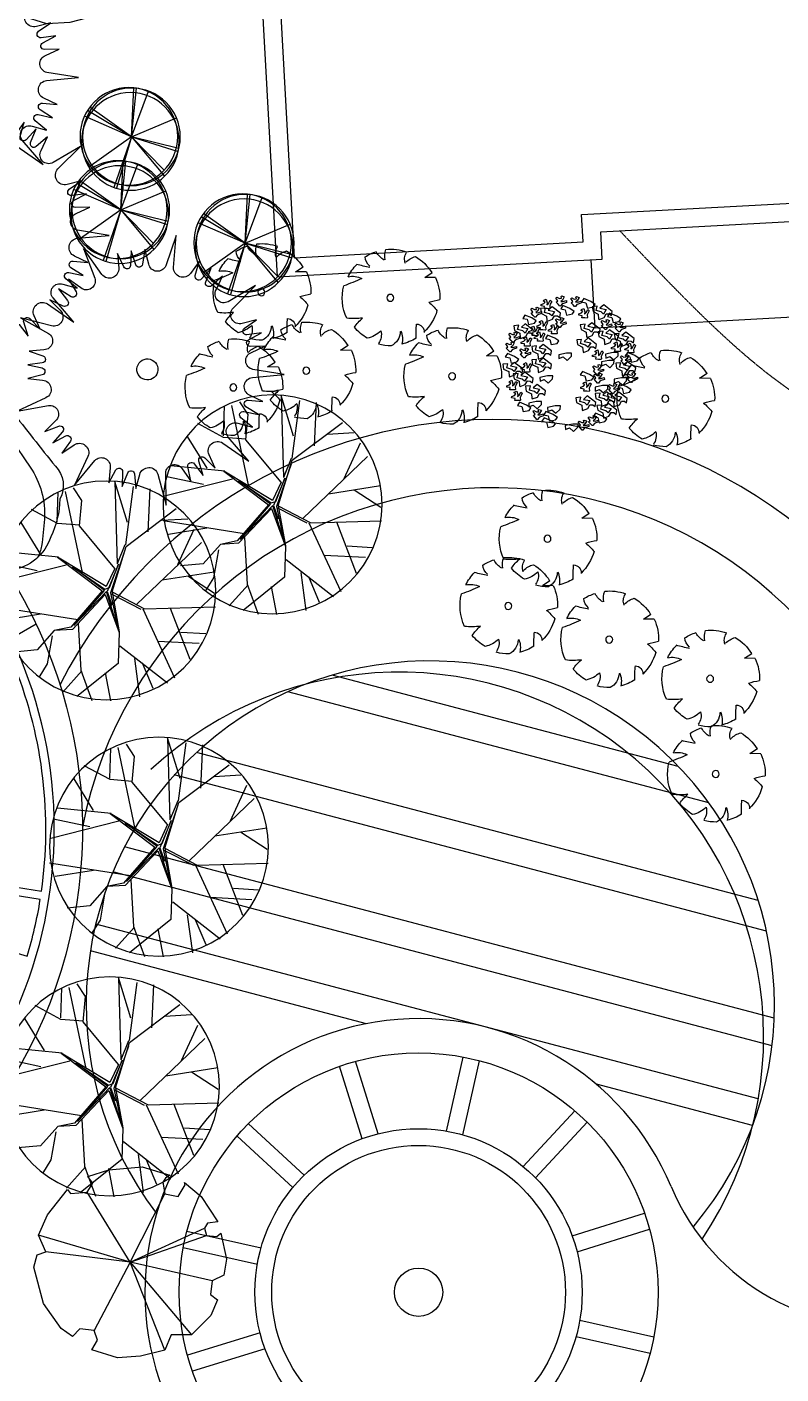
# Model space of a CAD drawing. Extents: x 116619 to 413619, y -387877 to -177877.
# Drawn here: x 301882 to 318414, y -318313 to -288768 of the extents above; entities that cross this region are included whole.
import ezdxf

# ---------------------------------------------------------------- set-up
doc = ezdxf.new("R2010")
doc.units = 0
doc.header["$LTSCALE"] = 35
doc.header["$MEASUREMENT"] = 0
doc.linetypes.add('DASH', pattern=[0.35, 0.25, -0.1])
doc.layers.get('0').update_dxf_attribs({"linetype": 'CONTINUOUS'})
for name, color, linetype in [('BALCONY', 6, 'CONTINUOUS'), ('CHAIR1', 1, 'CONTINUOUS'), ('DX', 32, 'CONTINUOUS'), ('LAN', 104, 'CONTINUOUS'), ('LAYER14', 22, 'CONTINUOUS'), ('LAYER5', 23, 'CONTINUOUS'), ('LH', 3, 'CONTINUOUS'), ('ROAD2', 40, 'CONTINUOUS'), ('STRU-02', 4, 'CONTINUOUS'), ('TREE', 84, 'CONTINUOUS'), ('YJ', 31, 'CONTINUOUS'), ('YJ1', 7, 'CONTINUOUS'), ('新路', 21, 'CONTINUOUS'), ('方案二', 2, 'CONTINUOUS')]:
    doc.layers.add(name, color=color, linetype=linetype)
doc.styles.add('DIM_FONT', font='SIMPLEX.shx', dxfattribs={"width": 0.8})
doc.styles.add('HZ', font='txt', dxfattribs={"bigfont": 'hztxt'})

# ---------------------------------------------------------------- blocks, each defined once
blk = doc.blocks.new('1034')
for p, q in [((-7.993605777301127e-15, 2.664535259100376e-15), (-212.6775582243289, 455.7376247664188)), ((-7.993605777301127e-15, 2.664535259100376e-15), (-92.37285766415272, 494.9737149584557)), ((-7.993605777301127e-15, 2.664535259100376e-15), (-62.56515804571325, 501.2442327075346)), ((-7.993605777301127e-15, 2.664535259100376e-15), (402.1578341239664, 340.0199993951188)), ((-7.993605777301127e-15, 2.664535259100376e-15), (429.4665481524715, 306.4448277778694)), ((-7.993605777301127e-15, 2.664535259100376e-15), (-477.1118042555643, 159.0372680851881)), ((-7.993605777301127e-15, 2.664535259100376e-15), (466.5710700604211, 248.7530565123699)), ((-475.8848048109782, -158.1644715688548), (-7.993605777301127e-15, 2.664535259100376e-15)), ((-7.993605777301127e-15, 2.664535259100376e-15), (-468.2227571294495, -187.6399242456981)), ((-7.993605777301127e-15, 2.664535259100376e-15), (-307.9420941671897, -432.4135243995033)), ((-7.993605777301127e-15, 2.664535259100376e-15), (-307.8663249514395, -369.914607363069)), ((-7.993605777301127e-15, 2.664535259100376e-15), (461.141310640019, -277.5394468263514)), ((-7.993605777301127e-15, 2.664535259100376e-15), (220.9655479085609, -505.0031149856389)), ((-7.993605777301127e-15, 2.664535259100376e-15), (193.7091733805433, -516.3270921719957))]:
    blk.add_line(p, q)
for centre in [(-7.993605777301127e-15, 2.664535259100376e-15), (14.46666042691358, -46.43279772901368), (26.01460866243248, 6.18650745730631)]:
    blk.add_circle(centre, 502.92)
blk = doc.blocks.new('A$C03D54C55')
at = {"color": 2}
for p, q in [((20007.67929664078, 36036.26572680898), (20581.51638132361, 40913.45505759888)), ((20581.51638132361, 40913.45505759888), (21243.60720097339, 36047.46075893182)), ((23831.42717797009, 35762.12449720153), (24868.83638483248, 37820.421990384)), ((24868.83638483248, 37820.421990384), (24763.9285891545, 35554.84957829799)), ((25789.268171527, 35257.88118789624), (26911.38406346469, 37228.84032624942)), ((26911.38406346469, 37228.84032624942), (26546.16450391334, 34990.43940744124)), ((27530.46394066561, 34577.32186619326), (28872.17692095412, 36405.88148472441)), ((28872.17692095412, 36405.88148472441), (28251.50924062214, 34224.46093137166)), ((30588.11441811715, 32741.87878293928), (34162.69600002149, 36109.16719981661)), ((34162.69600002149, 36109.16719981661), (31542.08614926483, 31956.01553171669)), ((33341.06064880133, 30074.01665668457), (35458.81033262533, 30983.93022927741)), ((35458.81033262533, 30983.93022927741), (33922.16442337001, 29315.83450373623)), ((34516.73251093716, 28429.26793921686), (36643.23126782395, 29217.82804279629)), ((36643.23126782395, 29217.82804279629), (34924.64047758983, 27737.87206516654)), ((35413.11075462095, 26788.71018617257), (37616.29799379657, 27327.03164137475)), ((37616.29799379657, 27327.03164137475), (35738.6488630442, 26054.92404302408)), ((36575.60683967214, 23417.25936992688), (41478.34646957568, 23699.05519939278)), ((41478.34646957568, 23699.05519939278), (36801.24842241616, 22202.05198450328)), ((39176.78883034328, 18939.76966470783), (36927.41850636712, 18649.67115451221)), ((36969.61728278527, 19603.99868588406), (39176.78883034328, 18939.76966470783)), ((38948.87930315606, 16825.52579697547), (36681.06501299934, 16796.50261033466)), ((36813.01008306863, 17588.34076450311), (38948.87930315606, 16825.52579697547)), ((38478.91116209727, 14751.61648574297), (36222.85347694896, 14984.05512556323)), ((36445.14545894344, 15755.4197855356), (38478.91116209727, 14751.61648574297)), ((39105.39363088299, 9489.948384357383), (34560.27354374263, 11349.55806426209)), ((35168.54231369439, 12425.5005427209), (39105.39363088299, 9489.948384357383))]:
    blk.add_line(p, q, dxfattribs=at)
at = {"color": 3}
for p, q in [((16485.583067188, 35476.87685973919), (16338.01937363406, 37740.07127391221)), ((16338.01937363406, 37740.07127391221), (17264.75044930332, 35670.04868626024)), ((9785.004657020036, 31758.9399374671), (7089.592495070479, 35863.93909037113)), ((7089.592495070479, 35863.93909037113), (10724.58433229144, 32561.95497298584)), ((12890.38005909673, 34006.79333258019), (12362.03349158764, 36250.37447386474)), ((12362.03349158764, 36250.37447386474), (13737.95133300524, 34447.41188588087)), ((14714.29462421057, 34878.99647990143), (14306.97715443277, 37110.12096742162)), ((14306.97715443277, 37110.12096742162), (15466.01911644064, 35160.647774401)), ((7446.490645067679, 29066.46338789008), (5878.696969872195, 30705.3187787091)), ((5878.696969872195, 30705.3187787091), (7919.199031767901, 29715.28073125909)), ((5637.356835295737, 25629.36212308012), (3790.473724270414, 27008.43036183191)), ((3790.473724270414, 27008.43036183191), (6003.409953161346, 26511.70383056533)), ((6473.915076397534, 27469.89818093774), (4727.752615843201, 28917.22007372818)), ((4727.752615843201, 28917.22007372818), (6868.727484070376, 28168.8547794905)), ((4703.393575507391, 21911.3096889279), (-0.0545263298554346, 23323.34393831744)), ((-0.0545263298554346, 23323.34393831744), (4906.985249392746, 23130.40506820503)), ((2388.242904807383, 18593.26287418633), (4587.742360515404, 19146.45917238691)), ((4642.67847693467, 18345.58515793376), (2388.242904807383, 18593.26287418633)), ((2655.936070523137, 16483.68702727876), (4777.057909841358, 17286.5980701521)), ((4923.894700127566, 16497.38572804636), (2655.936070523137, 16483.68702727876)), ((3164.885160285223, 14418.99801707506), (5179.38232110464, 15460.93140700553)), ((5466.127681358164, 14549.72403640288), (3164.885160285223, 14418.99801707506)), ((2629.899951086845, 9159.553446275473), (6512.929218578327, 12165.93806503783)), ((7140.588352958264, 11101.19061870093), (2629.899951086845, 9159.553446275473)), ((7499.879427561187, 7071.26912857662), (8829.20603704115, 8908.853076408326)), ((9386.081437162007, 8330.660242956888), (7499.879427561187, 7071.26912857662)), ((34283.0884181748, 7323.536880772735), (32373.49905303431, 8547.175902928226)), ((33019.25510396426, 9251.108354627271), (34283.0884181748, 7323.536880772735)), ((9060.953505704587, 5627.310123834643), (10169.72583385344, 7605.806503495201)), ((10789.50525601424, 7095.619643827144), (9060.953505704587, 5627.310123834643)), ((10777.9876413625, 4372.812749659177), (11651.44012392109, 6465.873847838724)), ((30143.66754569316, 6640.049864104716), (31056.39013753099, 4563.812529321003)), ((32749.48982930559, 5850.429534703551), (30993.58754953872, 7285.919410638395)), ((31603.64709163886, 7807.689972289081), (32749.48982930559, 5850.429534703551)), ((12456.8126214114, 5952.164869766566), (10777.9876413625, 4372.812749659177)), ((13748.8709986482, -0.03740153217222542), (14790.97720858583, 4798.949930742616)), ((15956.19846660126, 4386.757580837701), (13748.8709986482, -0.03740153217222542)), ((28154.1684896018, 130.4457500966964), (25867.73856463585, 4476.536288310017)), ((27025.30196966889, 4909.768416364619), (28154.1684896018, 130.4457500966964)), ((31056.39013753099, 4563.812529321003), (29477.55836215589, 6192.036784473166)), ((18821.81499962468, 1530.606468147831), (18658.96206848224, 3792.752113949507)), ((19457.20856360572, 3707.783314169152), (18821.81499962468, 1530.606468147831)), ((20945.82607962719, 1427.908771707269), (20523.44200163323, 3656.230043574702)), ((21326.16237595874, 3663.790768077131), (20945.82607962719, 1427.908771707269)), ((23067.52590639674, 1570.59629712248), (22391.235586763, 3735.418553930183)), ((23338.39247919545, 3859.578108467045), (23067.52590639674, 1570.59629712248))]:
    blk.add_line(p, q, dxfattribs=at)
for centre, major_axis, ratio, start_param, end_param in [((15937.83716046516, 35441.16299944522), (388.1372554578763, 388.1372554578762), 0.99999999999999, 2.892590434588466, 5.562896493202054), ((11600.69699258052, 33594.34274289967), (-957.4439672864697, 957.44396728647), 0.9999999999999809, 1.652497768231767, 4.236519324367111), ((14174.31038875322, 34780.41613903013), (388.1372554578901, 388.13725545789), 0.9999999999999701, 3.008054038613407, 5.67836009722706), ((8559.613427787088, 31004.14435420773), (1017.668914035628, 1017.668914035628), 0.9999999999999847, 3.465839932838512, 6.04986148897383), ((7049.849363872141, 28687.02070157154), (543.2412223088583, 78.6767598054009), 0.9999999999998318, 4.232291942588258, 6.902598001202007), ((6123.629375124408, 27047.28608263453), (-388.1372554578255, 388.1372554578255), 0.9999999999999789, 2.135389412616291, 4.805695471229954), ((4914.520417460823, 24484.41434521496), (957.4439672865457, 957.4439672865454), 0.999999999999996, 3.92142579582442, 6.505447351959725), ((4249.862682471983, 20545.43642751133), (414.1720854201381, 1378.318367014293), 0.9999999999999796, 3.67048054342153, 6.25450209955685), ((4582.734684915224, 17799.95909555507), (388.1372554577881, 388.137255457788), 0.9999999999997212, 4.288853836183919, 6.959159894797629), ((4927.210105656268, 15948.48676991771), (-508.7032729704288, 206.2087248827968), 0.9999999999998354, 2.433242753064499, 5.103548811678137), ((5648.361105541961, 13208.01286029356), (-1228.409867716934, 569.5674656107337), 0.9999999999999427, 2.69752031926936, 5.281541875404657), ((7671.129941406165, 9763.346958134964), (1392.9325673747, 361.9929556447847), 0.9999999999999623, -0.8899378759119072, 1.694083680223398), ((9690.883500804834, 7874.155303062696), (388.1372554578748, 388.1372554578747), 0.9999999999999892, 4.986985536980665, 7.657291595594427), ((32077.34983072498, 8085.010676765174), (547.475350837016, 39.64591245909769), 0.9999999999998272, 0.9286357006913444, 3.598941759305084), ((11144.87045325132, 6677.269748713356), (388.1372554580927, 388.1372554580927), 0.9999999999999811, 5.10244914100656, 7.772755199620164), ((13458.84684313912, 5041.491866173048), (-957.4439672867335, 957.4439672867335), 0.9999999999999912, 3.74689287062514, 6.330914426760438), ((28434.9483589232, 5199.935772303026), (-1311.915416138421, 591.7583781311658), 0.9999999999999496, 4.325910999360869, 6.9099325554962), ((30646.16547268975, 6860.950048605795), (-547.8782758325888, 33.62221020728227), 0.9999999999998171, 4.088345613468833, 6.75865167208263), ((17222.56623098507, 3702.93543837691), (-7.148085725427763, 1439.183428914003), 0.9999999999999766, -1.513315159394842, 1.070706396740481), ((24691.36454975102, 3806.057296773826), (-1185.381084556509, 654.4230935437564), 0.9999999999999609, 4.164063790294161, 6.748085346429477), ((19984.13620983517, 3554.003231623676), (388.1372554577768, 388.1372554577767), 0.9999999999999962, 5.685117237779023, 8.355423296392733), ((21867.29803967301, 3571.740501343738), (-388.137255458171, 388.1372554581711), 0.9999999999999292, 4.229784515009523, 6.900090573623283)]:
    blk.add_ellipse(centre, major_axis=major_axis, ratio=ratio, start_param=start_param, end_param=end_param, dxfattribs=at)
at = {"color": 2}
for centre, major_axis, ratio, start_param, end_param in [((18583.80190607464, 36245.72506373213), (-1017.668914035831, 1017.668914035831), 0.9999999999999952, 1.196911905245726, 3.780933461381069), ((22578.35450282639, 36275.16131049482), (957.443967286326, 957.4439672863259), 0.9999999999999889, 2.525162394228837, 5.109183950364173), ((25312.25002691217, 35529.45944154885), (-388.1372554579132, 388.1372554579132), 0.9999999999999364, 0.7391260110211841, 3.409432069634918), ((27087.90980568844, 34902.04774407088), (-388.1372554578966, 388.1372554578967), 0.9999999999999639, 0.6236624069953924, 3.293968465609102), ((29631.99892189827, 33817.58468841738), (1369.68217098162, 441.8945436250688), 0.999999999999947, 2.542891848259051, 5.126913404394418), ((32710.92499608116, 31272.48524624284), (1334.576153672658, 228.7015326473222), 0.9999999999999747, 2.442710964224524, 5.02673252035981), ((34325.88254849648, 28943.93030425336), (-540.7888339404768, 94.06644052991854), 0.999999999999771, -0.5721839466794949, 2.098122111934228), ((35282.82438958657, 27321.93295503664), (-388.1372554580055, 388.1372554580056), 0.999999999999999, -0.0744692938021867, 2.595836764811505), ((36534.63030452188, 24855.87709564739), (-1017.668914035955, 1017.668914035955), 0.9999999999999758, -0.1993514963497172, 2.384670059785596), ((37257.26612757394, 20927.12227915856), (957.4439672868516, 957.4439672868515), 0.999999999999926, 1.128898992633824, 3.712920548769102), ((36688.08930202333, 16247.63858572341), (388.1372554578797, 388.1372554578795), 0.9999999999999735, 0.798195332194643, 3.468501390808378), ((36997.62912128889, 18105.27100048825), (388.1372554580634, 388.1372554580634), 0.9999999999998797, 0.9136589362206513, 3.583964994834356), ((36061.87811581275, 13553.88486636418), (-1017.668914035992, 1017.668914035992), 0.9999999999999977, -0.8974831971473133, 1.686538358987989), ((34090.09435492508, 10079.78271744307), (957.4439672864697, 957.4439672864696), 0.9999999999999876, 0.4307672918354402, 3.014788847970741)]:
    blk.add_ellipse(centre, major_axis=major_axis, ratio=ratio, start_param=start_param, end_param=end_param, dxfattribs=at)
at = {"extrusion": (0, 0, -1)}
blk.add_ellipse((20772.26998776448, 19854.31896274391), major_axis=(1145.512985522212, 1145.512985522212), ratio=0.9999999999999927, dxfattribs=at)
at = {"color": 2, "style": 'HZ', "flags": 1}
for tag, p, height in [('AMOUNT', (20772.26998776448, 19692.31896274409), 97.19999999995343), ('TYPE', (20772.26998776448, 19206.31896274356), 97.20000000001164), ('SCALE', (20772.26998776448, 19530.3189627442), 97.20000000001164), ('LNAME', (20772.26998776448, 19854.31896274391), 97.20000000001164), ('HNAME', (20772.26998776448, 19368.31896274438), 97.19999999995343)]:
    blk.add_attdef(tag, p, '', height=height, dxfattribs=at)
blk = doc.blocks.new('U_D0QGS')
at = {"layer": 'STRU-02', "color": 3, "xscale": 0.154678545, "yscale": 0.154678545, "zscale": 0.154678545}
blk.add_blockref('A$C03D54C55', (-2921.880306993713, -3320.268119789253), dxfattribs=at)
at = {"flags": 9}
for tag in ['YSIZE', 'XSIZE']:
    blk.add_attdef(tag, (0, 0), '', height=0.5, dxfattribs=at)
blk = doc.blocks.new('P02TRX02')
at = {"color": 0, "linetype": 'ByBlock'}
for p, q in [((0.1259693053510791, 0.1376228424953476), (0.04540888503584206, 0.5032970981871197)), ((-0.1647487331778157, 0.2090764326880041), (-0.2032776298503132, 0.4528592698158524)), ((-0.1087067016541701, 0.309952089430559), (-0.1542408522671304, 0.4738750316372213)), ((-0.1262198365053173, 0.1754512137738127), (-0.06667517801143052, 0.490687641094298)), ((0.09094303564880235, 0.3057489370662845), (0.1084561704999505, 0.4822813363657508)), ((0.251626047908001, 0.3320770164591629), (0.2555665032494989, 0.4360466603587563)), ((-0.3188643198678269, 0.2048732803237305), (-0.3889168592723786, 0.3183583941591062)), ((-0.1822618680289443, 0.2889363276091892), (-0.332874827748733, 0.3687962225303743)), ((0.1682927145746671, 0.2487436831258298), (0.251626047908001, 0.3320770164591629)), ((0.3186137887136073, 0.2889363276091892), (0.3781584472074737, 0.3309678512519278)), ((0.1574929480831333, 0.1712480614095391), (0.1682927145746671, 0.2487436831258298)), ((0.1682927145746671, 0.1654103497924959), (0.1682927145746671, 0.2487436831258298)), ((0.1925192177854083, 0.2595142610592722), (0.3186137887136073, 0.2889363276091892)), ((-0.3258695738082897, 0.2048732803237305), (-0.4624720256471724, 0.1922638232309088)), ((-0.30485381198692, 0.1039976235811757), (-0.3188643198678269, 0.2048732803237305)), ((-0.01763840042824771, -0.001081185525652728), (-0.1647487331778157, 0.2132795850522777)), ((-0.1647487331778157, 0.2132795850522777), (0.0007789119632679586, 0.0186343046850288)), ((0.3606453123563451, 0.133419690131074), (0.4517136135822479, 0.2258890421450994)), ((-0.0876909398328003, 0.1039976235811757), (-0.4624720256471724, 0.1586386043167174)), ((-0.1164640732264344, 0.1482557747677467), (-0.006494204238070012, 0.005701680580220803)), ((-0.0006393269539675117, 0.008756411169953182), (-0.1164640732264344, 0.1482557747677467)), ((0.1508238027869506, 0.1571654056544673), (-0.0006393269539675117, 0.008756411169953182)), ((0.0007789119632679586, 0.0186343046850288), (0.1574929480831333, 0.1712480614095391)), ((0.005215550330134988, -0.0001532197167675164), (0.1508238027869506, 0.1571654056544673)), ((0.01825752278777415, 0.006636086664193463), (0.1682927145746671, 0.1654103497924959)), ((0.1434824402022254, 0.1376228424953476), (0.3571426853861048, 0.1376228424953476)), ((0.3361269235647359, -0.03470640443984419), (0.4762320023738589, 0.162841756680991)), ((0.3571426853861048, 0.1376228424953476), (0.49724776419521, 0.09559131885262762)), ((-0.4169378750342112, 0.08718501412408042), (-0.4764825335280785, 0.120810233038271)), ((-0.3013511850166983, 0.1039976235811757), (-0.4169378750342112, 0.08718501412408042)), ((-0.09814258759676253, -0.0447981347739308), (-0.3013511850166983, 0.1039976235811757)), ((-0.006494204238070012, 0.005701680580220803), (-0.01260364140409109, -0.01517231178295297)), ((0.01825752278777415, 0.006636086664193463), (0.1960218447556308, -0.04731586153266587)), ((0.374655820237253, 0.02834088102424559), (0.5042530181356728, 0.01152827156716896)), ((-0.4939956683792071, -0.06833162335403475), (-0.1188751951173295, -0.05679635279475637)), ((-0.2032776298503132, -0.09775368990395261), (-0.1188751951173295, -0.05679635279475637)), ((0.00840256136543438, -0.02563818971741583), (-0.1954835744758521, -0.1019989416174178)), ((-0.1788312442962239, -0.0953589897634366), (0.01132498749615429, -0.01797248149020803)), ((-0.1164640732264344, -0.06252063592380974), (0.005215550330134988, -0.003207950306499896)), ((-0.01260364140409109, -0.01517231178295297), (-0.1164640732264344, -0.06252063592380974)), ((-0.09814258759676253, -0.0447981347739308), (-0.01763840042824771, -0.001081185525652728)), ((0.1744978718052774, -0.04190120444311418), (0.005215550330134988, -0.0001532197167675164)), ((0.005215550330134988, -0.003207950306499896), (0.0675827213999245, -0.0210272120799404)), ((0.00840256136543438, -0.02563818971741583), (0.1925192177854083, -0.04731586153266587)), ((0.00840256136543438, -0.02563818971741583), (0.09444566261904264, -0.1692072800965896)), ((0.01132498749615429, -0.01797248149020803), (0.1744978718052774, -0.04190120444311418)), ((0.01717986478025679, -0.0210272120799404), (0.09431150900126362, -0.1516169447910141)), ((0.1960218447556308, -0.04731586153266587), (0.3361269235647359, -0.03470640443984419)), ((0.2555665032494989, -0.04731586153266587), (0.4377031057013419, -0.2532703273820482)), ((-0.30485381198692, -0.1145662993610292), (-0.4939956683792071, -0.06833162335403475)), ((-0.2032776298503132, -0.1019568422682076), (-0.465974652617394, -0.1523946706394943)), ((-0.1954835744758521, -0.1019989416174178), (-0.3538905895701028, -0.3415365270317814)), ((0.3186137887136073, -0.1103631469967548), (0.4937451372249875, -0.1229726040895764)), ((0.07288656503775925, -0.1342149535650004), (-0.1927697489396287, -0.4466153361386098)), ((0.09444566261904264, -0.1608009753680415), (0.416687343879973, -0.2868955462962397)), ((0.09444566261904264, -0.1692072800965896), (0.1049535435297084, -0.492850012145623)), ((0.3396295505349762, -0.1439883659109462), (0.4587188675227107, -0.1860198895536849)), ((-0.2558170344037372, -0.2070356513750546), (-0.4519641447364871, -0.2280514131964049)), ((0.2450586223388331, -0.2196451084678577), (0.2660743841601825, -0.4087869648601634)), ((-0.30485381198692, -0.2701723656128356), (-0.30485381198692, -0.3919743554030681)), ((-0.03313762349267702, -0.2575445589858694), (-0.05616729710076473, -0.4970531645098966)), ((0.09794828958926516, -0.2868955462962397), (0.3361269235647359, -0.3625522888531512)), ((-0.09819882074348474, -0.3331302223032333), (-0.2558170344037372, -0.4171932695887115)), ((0.2100323526365564, -0.3289270699389597), (0.2240428605174625, -0.4424121837743549)), ((-0.04449360100028255, -0.3756467250649189), (0.04190625806561954, -0.492850012145623))]:
    blk.add_line(p, q, dxfattribs=at)
blk.add_circle((0, 0), 0.5, dxfattribs=at)
blk = doc.blocks.new('_F1GBY')
at = {"xscale": 6400, "yscale": 6400, "zscale": 6.4}
blk.add_blockref('P02TRX02', (112.8857627407851, 6.919587364187464), dxfattribs=at)
at = {"flags": 9}
for tag in ['YSIZE', 'XSIZE']:
    blk.add_attdef(tag, (0, 0), '', height=0.5, dxfattribs=at)
blk = doc.blocks.new('2')
for p, q in [((-1.03609636425972e-08, 9.837094694375992e-09), (-68.9524859910016, 1678.33214586298)), ((-1.03609636425972e-08, 9.837094694375992e-09), (-1277.824617974969, 1221.762453086441)), ((-1.03609636425972e-08, 9.837094694375992e-09), (-1167.224906997202, 1352.376489206916)), ((-1.03609636425972e-08, 9.837094694375992e-09), (1494.832892336883, 1004.587669482804)), ((-1807.271183743243, 369.2444760354119), (-1.03609636425972e-08, 9.837094694375992e-09)), ((-1.03609636425972e-08, 9.837094694375992e-09), (-1879.089685473795, -893.2046650637058)), ((-1490.444621579139, -1446.562913428992), (-1.03609636425972e-08, 9.837094694375992e-09)), ((-1.03609636425972e-08, 9.837094694375992e-09), (100.9696429652104, -1695.170093550172)), ((-1.03609636425972e-08, 9.837094694375992e-09), (1779.648050310105, -559.8013749332749)), ((-1.03609636425972e-08, 9.837094694375992e-09), (2074.787512167779, -293.9034392897156))]:
    blk.add_line(p, q)
blk.add_lwpolyline([(1267.746959990589, 1645.455038877029), (629.0589028555551, 2006.862265282427), (0.2890181525144726, 2090.705721887876), (59.68932917575876, 1995.554219796031), (76.58963469881564, 1891.537084196985), (-68.95248599056504, 1678.332145862456), (-361.2328878195112, 1746.412654135434), (-391.5044131193717, 2041.210980124597), (-358.3244998261216, 2080.395190960786), (-816.5003752122866, 1952.505317088391), (-1378.579042923753, 1598.624167118862), (-1183.241917856751, 1478.072306512855), (-1167.224906997493, 1352.376489207207), (-1277.824617975013, 1221.762453086732), (-1496.160886992322, 1294.463496797369), (-1544.501226917811, 1402.676402501296), (-1889.956794065947, 932.6916103522526), (-1988.068579930463, 589.6177021349431), (-1807.271183742909, 369.2444760348299), (-1892.533791654219, 82.6160452796612), (-2083.793078714487, 42.68267529667355), (-2088.418728070887, -334.6531320327776), (-1879.089685474231, -893.2046650631819), (-1475.592967823904, -1077.840291285247), (-1490.444621578907, -1446.562913429283), (-1061.633418390207, -1787.23964472278), (-618.2824863221322, -2028.095010522229), (-31.12931245547952, -2099.125418928161), (-52.98665774003894, -1856.351062411442), (100.9696429646865, -1695.170093549357), (402.5660440915381, -1793.51985118672), (477.9607484462322, -2014.393881021068), (775.4566940386139, -1952.285118506348), (1357.9154250547, -1615.661142253724), (1878.639978840656, -980.0697803439689), (1921.425198779631, -702.280272659089), (1779.6480503106, -559.801374933857), (2074.787512168303, -293.9034392905887), (2083.77212106112, 191.9203395922668), (1911.12945997616, 876.3934278130764), (1814.163565686409, 823.8953650432522), (1494.83289233729, 1004.587669482105), (1461.938193482783, 1234.327332823537), (1623.474707503628, 1321.809743415564)], close=True)
at = {"style": 'DIM_FONT', "width": 0.8, "flags": 9}
for tag in ['XSIZE', 'YSIZE']:
    blk.add_attdef(tag, (-1.037551555782557e-08, 9.837094694375992e-09), '', height=0.35, rotation=319.7431607448266, dxfattribs=at)
blk = doc.blocks.new('M_F13')
for p, q in [((-515.1862775585669, 179.497036884386), (-397.3273588397005, 192.8007087845654)), ((-484.1707726325494, 239.3635604351966), (-484.1707726325494, 239.3635604351966)), ((-397.3273588397005, 192.8007087845654), (-484.1707726325494, 239.3635604351966))]:
    blk.add_line(p, q)
blk.add_circle((-3.124356323995016, 3.122764844410995), 38.19129419894237)
for centre, radius, start, end in [((-8.366491272492567, 3.426213290907981), 532.1830287655648, 89.33214789761615, 114.3856376375889), ((-325.4140871285308, 399.2104523212729), 130.0053747879539, 343.6554930631364, 39.75999905221702), ((-174.7510699382728, 449.0992219469845), 193.0394698033984, 352.0774890396579, 26.61284375673618), ((-84.56230609322301, 589.4586796650692), 201.8433641199807, 304.1868289016925, 338.5411029521464), ((-8.366491272492567, 3.426213290907981), 530.635912621629, 62.87665481919286, 77.70213155929174), ((79.86628706235024, 476.3367862375235), 153.6894522377071, 315.8453936709736, 359.7650517005484), ((-8.366491272492567, 3.426213290907981), 526.717709094641, 126.0750832653475, 153.6245397522663), ((-355.5003343913286, 207.8080208276788), 224.403476599897, 48.5203254456983, 80.51513420599325), ((-244.3907489811299, 1929.23720569768), 1632.167053856146, 285.4397484795938, 290.7099380494143), ((-8.366491272492567, 3.426213290907981), 523.3081512775127, 31.40983736236552, 49.47524964655826), ((-8.366491272492567, 3.426213290907981), 536.5325998408181, 160.8426086360242, 187.2750049578882), ((411.9486994804647, 44.08673669176824), 233.5512010930507, 83.53226198880667, 121.6543979234022), ((958.8282334270953, 2090.854452699206), 1965.482605593802, 250.0864889084941, 256.3451059776773), ((-8.366491272492567, 3.426213290907981), 533.5852264281983, 340.3307323359838, 19.42996586111129), ((-610.1709703373417, -941.8811506774291), 880.120823157168, 77.37282204331454, 85.464893159638), ((-4.509560895889081, -499.5216754744943), 586.7160784787773, 134.7781732768324, 147.3314664882382), ((-8.366491272492567, 3.426213290907981), 524.2458075739542, 200.8102967799917, 231.4391627845076), ((-8.366491272492567, 3.426213290907981), 514.0723757636953, 305.3940385052633, 326.2463764496025), ((357.6164668545061, 465.0542429203251), 655.5885988104213, 266.7454952844627, 282.0146256256703), ((-0.1343107446045906, -630.5382491610344), 545.230109940777, 39.65358745448385, 53.99299145650343), ((-250.9462972172714, -395.6289919717128), 87.2136964104515, 97.74104035208522, 188.8107453020594), ((-1350.450460115571, -519.14793294827), 1107.830682670651, 2.946463605808077, 10.92381386573493), ((124.9841737184488, -442.2467953651558), 220.2945284226358, 160.600850515773, 199.3991494842191), ((100.2743666530096, -356.5412966543881), 177.912621491226, 186.1911535261988, 248.4951689965226), ((295.5747862085336, -375.7284358642501), 163.4501424661077, 170.6313753688686, 220.6278158106918), ((325.3933213488563, -117.6562043841968), 300.1513038858919, 230.4582328344403, 263.1092801234542), ((-8.366491272492567, 3.426213290907981), 521.8934893924253, 243.1498330697507, 261.8356210533511), ((-8.366491272492567, 3.426213290907981), 527.2859582375127, 274.7236248562025, 290.327701486811)]:
    blk.add_arc(centre, radius, start, end)
at = {"width": 0.8, "flags": 9}
for tag, p in [('XSIZE', (-62.48718857030872, 12.49105406600211)), ('YSIZE', (9.373079929115192, 6.245527033001053))]:
    blk.add_attdef(tag, p, '', height=0.2, dxfattribs=at)
blk = doc.blocks.new('BRANCHO2', base_point=(16.83, 36.07))
for p, q in [((16.78256489369278, 36.09718241385954), (16.82440972142156, 36.10115080325709)), ((16.7857268308746, 36.07214155454837), (16.78256489369278, 36.09718241385954)), ((16.82354466026916, 36.04100382103861), (16.7857268308746, 36.07214155454837)), ((16.85344027342794, 36.07260582294585), (16.82354466026916, 36.04100382103861)), ((16.82440972142156, 36.10115080325709), (16.8867425573393, 36.09416231735898)), ((16.88865692736133, 36.06243613423904), (16.85344027342794, 36.07260582294585)), ((16.8867425573393, 36.09416231735898), (16.88865692736133, 36.06243613423904))]:
    blk.add_line(p, q)
blk = doc.blocks.new('BRANCHO3', base_point=(16.71, 35.96))
for p, q in [((16.68987688445014, 36.03490605145767), (16.66975376890028, 36.0256463749831)), ((16.69561733434054, 36.03179696300635), (16.68987688445014, 36.03490605145767)), ((16.65537110324081, 35.99489343486685), (16.65537110324081, 35.97948317036904)), ((16.68407335269281, 35.98867525796422), (16.65537110324081, 35.99489343486685)), ((16.65537110324081, 35.97948317036904), (16.68123466868107, 35.97333258234578)), ((16.66975376890028, 36.0256463749831), (16.68697511857147, 36.0010440228901)), ((16.68123466868107, 35.97333258234578), (16.69271556846187, 35.97022349389447)), ((16.70135778423094, 35.99178434641554), (16.68407335269281, 35.98867525796422)), ((16.68697511857147, 36.0010440228901), (16.70135778423094, 35.99178434641554)), ((16.69271556846187, 36.01645428738792), (16.69561733434054, 36.03179696300635)), ((16.71, 36.01645428738792), (16.69271556846187, 36.01645428738792)), ((16.69271556846187, 35.97022349389447), (16.70709823412134, 35.95481322939666)), ((16.70709823412134, 35.95481322939666), (16.71283868401174, 35.95481322939666)), ((16.73012311554986, 36.02875546343441), (16.71, 36.01645428738792)), ((16.71283868401174, 35.95481322939666), (16.72431958379254, 35.97022349389447)), ((16.72431958379254, 35.99793493443878), (16.738702249452, 36.02260487541116)), ((16.738702249452, 35.98867525796422), (16.72431958379254, 35.99793493443878)), ((16.72431958379254, 35.97022349389447), (16.738702249452, 35.98867525796422)), ((16.738702249452, 36.02260487541116), (16.73012311554986, 36.02875546343441))]:
    blk.add_line(p, q)
blk = doc.blocks.new('BRANCHO1', base_point=(16.66, 36.12))
for p, q in [((16.57301832006208, 36.14979948632452), (16.63628943259033, 36.20833145586446)), ((16.58166053583114, 36.11593745775695), (16.57301832006208, 36.14979948632452)), ((16.67073213193272, 36.18366151489208), (16.6190050010522, 36.16825125039427)), ((16.6190050010522, 36.16825125039427), (16.64486856649246, 36.1343892218267)), ((16.63628943259033, 36.20833145586446), (16.67073213193272, 36.18366151489208)), ((16.64486856649246, 36.1343892218267), (16.66215299803059, 36.15290857477583)), ((16.66215299803059, 36.15290857477583), (16.70239922913031, 36.16825125039427)), ((16.72826279457058, 36.16210066237102), (16.68801656347085, 36.13749831027802)), ((16.70239922913031, 36.16825125039427), (16.69085524748258, 36.20218086784121)), ((16.69085524748258, 36.20218086784121), (16.73110147858231, 36.20218086784121)), ((16.73110147858231, 36.20218086784121), (16.72826279457058, 36.16210066237102)), ((16.59888188550234, 36.13134772225477), (16.58166053583114, 36.11593745775695)), ((16.62190676693086, 36.1343892218267), (16.59888188550234, 36.13134772225477)), ((16.64202988248073, 36.10667778128239), (16.62190676693086, 36.1343892218267)), ((16.68511479759218, 36.09437660523589), (16.64202988248073, 36.10667778128239)), ((16.68801656347085, 36.10052719325913), (16.68511479759218, 36.09437660523589)), ((16.68801656347085, 36.13749831027802), (16.68801656347085, 36.10052719325913))]:
    blk.add_line(p, q)
blk = doc.blocks.new('M_F14')
at = {"xscale": 896.4705882352939, "yscale": 896.4705882352939, "zscale": 896.4705882352939}
for name, p in [('BRANCHO3', (-74.15579842107581, 431.2653327067546)), ('BRANCHO3', (33.48374413088641, 445.607591222968)), ('BRANCHO1', (-263.1229968374591, 340.4310249305181)), ('BRANCHO1', (114.0089740568092, 361.1191435329474)), ('BRANCHO3', (222.4509457440381, 381.0674255958766)), ('BRANCHO3', (-280.4380847667198, 244.5779670623633)), ('BRANCHO1', (-163.8969082961321, 217.6838494153035)), ('BRANCHO3', (51.25603288033744, 289.4014964741255)), ('BRANCHO1', (320.5225306629927, 254.3774692249772)), ('BRANCHO1', (-405.9439671196596, 128.0367905917719)), ('BRANCHO3', (-379.0498494726016, 217.6838494153035)), ('BRANCHO1', (-289.4027906490737, 154.9309082388318)), ('BRANCHO3', (399.4581939223899, 213.7410685596187)), ('BRANCHO3', (428.1620732149549, 144.420148557705)), ('BRANCHO1', (-128.0380847667184, 110.1073788270642)), ('BRANCHO1', (203.6560328803389, 92.17796706236186)), ('BRANCHO3', (329.1619152332805, 92.17796706236186)), ('BRANCHO3', (-396.9792612373076, -24.36320940822952)), ('BRANCHO2', (-316.2969082961317, 38.3897317682422)), ('BRANCHO2', (-280.4380847667198, -15.398503525872)), ('BRANCHO2', (24.36191523328125, 65.28384941530203)), ('BRANCHO1', (212.6207387626946, -6.433797643521757)), ('BRANCHO1', (425.770083806703, -18.1254564078572)), ('BRANCHO3', (-432.9542767910552, -159.15767129497)), ('BRANCHO1', (-396.9792612373076, -87.11615058470124)), ('BRANCHO3', (-190.7910259431901, -78.15144470234372)), ('BRANCHO3', (-190.7910259431901, -140.9043858788136)), ('BRANCHO2', (176.7619152332791, -87.11615058470124)), ('BRANCHO1', (356.0560328803385, -96.08085646705149)), ('BRANCHO2', (-361.1204377078957, -149.8690917611711)), ('BRANCHO3', (-291.8268761300224, -226.0882141094735)), ('BRANCHO2', (-217.6851435902499, -194.6926211729333)), ('BRANCHO1', (275.3736799391609, -194.6926211729333)), ('BRANCHO1', (-315.7467734093134, -304.9706382527784)), ('BRANCHO1', (-226.649849472602, -293.3043858788151)), ('BRANCHO1', (-83.21455535495443, -311.2337976435247)), ('BRANCHO2', (140.903091703869, -311.2337976435247)), ('BRANCHO2', (275.3736799391609, -266.4102682317553)), ('BRANCHO1', (-232.0271281366422, -381.4626875127997)), ('BRANCHO3', (-121.9955961764281, -446.0028554440196)), ('BRANCHO3', (275.3736799391609, -365.0220329376371)), ('BRANCHO3', (-47.35573182554253, -472.5985035258764)), ('BRANCHO2', (24.36191523328125, -454.6690917611686))]:
    blk.add_blockref(name, p, dxfattribs=at)
for name, p, rotation in [('BRANCHO3', (114.0089740568092, 432.8367905917694), 315.0000000000102), ('BRANCHO2', (-172.8616141784842, 432.8367905917748), 33.69006752598449), ('BRANCHO3', (-153.0914648772432, 340.4310249305181), 315.0000000000102), ('BRANCHO2', (-16.74804303271776, 395.40968411209), 33.69006752598449), ('BRANCHO2', (266.4089740568106, 352.1544376505954), 33.69006752598449), ('BRANCHO2', (-351.6266241234043, 309.3561284065509), 33.69006752598449), ('BRANCHO3', (78.15015052739727, 244.577967062356), 315.0000000000102), ('BRANCHO3', (158.8325034685749, 280.4367905917734), 315.0000000000102), ('BRANCHO3', (221.5854446450448, 244.577967062356), 315.0000000000102), ('BRANCHO2', (114.0089740568092, 190.7897317682437), 33.69006752598449), ('BRANCHO3', (185.7266211156311, 199.7544376505939), 315.0000000000102), ('BRANCHO3', (284.3383858215166, 172.8603200035341), 315.0000000000102), ('BRANCHO3', (-466.4421349001241, 55.97621796888052), 315.0000000000102), ('BRANCHO3', (-370.0851435902496, 74.24855529764682), 315.0000000000102), ('BRANCHO3', (-226.649849472602, 29.42502588588468), 315.0000000000102), ('BRANCHO2', (418.8089740568084, 83.2132611800098), 33.69006752598449), ('BRANCHO2', (-456.8741772671146, 10.55906292869804), 33.69006752598449), ('BRANCHO3', (302.2677975862207, -15.39850352587928), 315.0000000000102), ('BRANCHO2', (-114.8196247549022, -97.00788055116209), 33.69006752598449), ('BRANCHO3', (418.5941123851771, -135.253906333237), 315.0000000000102), ('BRANCHO2', (-379.0498494726016, -212.6220329376429), 33.69006752598449), ('BRANCHO3', (-119.0733788843681, -194.6926211729333), 315.0000000000102), ('BRANCHO3', (389.8902362893823, -216.5267076639539), 315.0000000000102), ('BRANCHO2', (363.5783464050692, -278.6764984077618), 33.69006752598449), ('BRANCHO2', (-181.8263200608362, -409.8455623494065), 33.69006752598449), ('BRANCHO2', (176.7619152332791, -365.0220329376371), 33.69006752598449), ('BRANCHO2', (194.691326997985, -409.8455623494065), 33.69006752598449)]:
    blk.add_blockref(name, p, dxfattribs=dict(at, rotation=rotation))
at = {"width": 0.8, "flags": 9}
for tag, p in [('YSIZE', (-2.532202413778577, 0)), ('XSIZE', (-2.532202413778577, 2.530908238830307))]:
    blk.add_attdef(tag, p, '', height=0.2, dxfattribs=at)

msp = doc.modelspace()

# ---------------------------------------------------------------- linework, layer by layer
for p, q in [((307364.0424011126, -286941.2829068359), (307742.2126701847, -293830.9118698146)), ((314039.7989693061, -292884.3355098721), (323285.8807370141, -292376.8200473394)), ((314072.6833405271, -293483.4336805698), (314039.7989693061, -292884.3355098721)), ((307742.2126701847, -293830.9118698146), (314072.6833405271, -293483.4336805698))]:
    msp.add_line(p, q)
msp.add_lwpolyline([(306986.5665347949, -287362.6046014484), (307364.7368038669, -294252.2335644271), (314494.0050351396, -293860.9095468875), (314461.1206639186, -293261.8113761898), (322908.4048706964, -292798.1417419519), (322941.2892419174, -293397.2399126496), (326857.1082711294, -293182.3014386203), (330739.2933043614, -292626.8947544303), (330655.0548833981, -292038.084525099), (334278.1642762497, -291519.7426230218), (334362.402697213, -292108.5528523531), (337569.7454384342, -291649.6928078886), (337485.5070174709, -291060.8825785574), (341108.6164103225, -290542.5406764802), (341192.8548312858, -291131.3509058114), (345075.0398645177, -290575.9442216214), (348894.0451295748, -289684.2963074949), (348758.8090683594, -289105.068540981), (352322.9549626485, -288272.9242961463), (352458.1910238639, -288852.1520626452), (355613.3365696147, -288115.4997803327)])
msp.add_arc((310724.3421325233, -310216.8288769167), 7544.7830227333, 319.7721677136073, 217.2953301486867)
at = {"layer": 'BALCONY'}
msp.add_lwpolyline([(319069.4522433951, -295112.0221894439), (319069.4522433951, -295112.0221894439), (314336.5766949132, -295371.8087221142), (314254.3657668605, -293874.06329537)], dxfattribs=at)
at = {"layer": 'CHAIR1'}
msp.add_lwpolyline([(301137.1049912162, -300685.6054215357), (299895.2643809021, -297737.289341189, -0.3946786579653871), (300042.9646432307, -297336.6114431731, -0.08406759942539324), (301088.7715466488, -297015.3230649363, -0.2451166611254996), (301542.4944335595, -297181.1669411361, 0.005359626295391045), (302505.3206184432, -298400.9846345447, -0.3270305568613731), (302604.5485259555, -299122.7280471362, -0.1029647385103723), (302405.2477217764, -299953.3786907662, -0.2812198486806376), (301541.9982887842, -300680.6555170622, -0.1531354919224072)], format="xyb", close=True, dxfattribs=at)
msp.add_lwpolyline([(300650.5132811051, -297127.217371637), (300985.1366561595, -297115.5084070768, -0.3028724707176813), (301113.5491560046, -297194.8057783674), (301952.2055938207, -298422.318814151, -0.1677358853933082), (302264.3524304964, -299563.5174068697, -0.02074454151831624), (302201.1950857583, -300152.2617470622, -0.100526955556447), (302107.0974843856, -300411.0633405186, -0.100526955556447)], format="xyb", dxfattribs=at)
at = {"layer": 'DX', "linetype": 'DASH'}
msp.add_spline([(314879.015439364, -293238.8732208018), (321865.0253599994, -297634.1419217717), (325302.4606405515, -295808.2294677868), (328703.183396114, -294967.8535393756), (332473.6799619813, -297632.2691590916), (334647.3422428127, -300836.1790779438), (337155.7036571261, -304372.0133754443), (339642.6044396851, -306757.9063192066), (341204.7350064777, -306742.0733166765), (341007.3935261965, -304383.4738438614), (342089.6487757843, -302059.8148477636), (346270.8887893558, -300710.8497096319), (349596.5988921467, -303686.7916332223), (351554.312223535, -307220.2533334121), (353958.6175245736, -308505.3930761348), (355954.8113024142, -308519.1876032986), (360226.4161209948, -306725.1416074373), (360902.1602257006, -310218.4565113988), (362724.5036955364, -316442.7299285065), (367676.4677672032, -312543.6786602233)], degree=3, dxfattribs=at)
at = {"layer": 'ROAD2'}
for p, q in [((311077.8807964584, -312983.8605771228), (311444.6602230423, -311360.2421346576)), ((309228.7817547881, -313152.1933738158), (308734.6128344692, -311562.7088433275)), ((309579.0899720946, -313043.2829504234), (309084.9210518759, -311453.7984197349)), ((311435.7118235189, -313064.6954924131), (311802.4912502028, -311441.0770498225)), ((312763.4139390943, -313762.629619764), (313892.8634613407, -312539.9245158596)), ((307960.5020124859, -313953.0500708542), (306737.7969084341, -312823.6005483331)), ((313032.8872411105, -314011.5502234557), (314162.3367635061, -312788.8451194275)), ((307711.5814087942, -314222.5233728449), (306488.8763048406, -313093.073850573)), ((313833.7439381725, -315279.8299657324), (315423.2284687118, -314785.6610454882)), ((307013.6472800536, -315550.2254884204), (305390.0288375866, -315183.4460620348)), ((313942.6543615413, -315630.1381830135), (315532.1388922788, -315135.9692627947)), ((306932.8123652599, -315908.0565155809), (305309.1939224946, -315541.2770892935)), ((314002.0767348655, -317128.9290074282), (315625.6951773325, -317495.7084340121)), ((306992.2347385841, -317406.8473400429), (305402.7502081448, -317901.0162604854)), ((313921.2418195752, -317486.7600344632), (315544.8602621913, -317853.539461098)), ((307101.1451624495, -317757.1555572257), (305511.660631761, -318251.3244777428))]:
    msp.add_line(p, q, dxfattribs=at)
for radius in [5250, 3586.956521738856, 3220.108695802314]:
    msp.add_circle((310467.4445505101, -316518.4927615291), radius, dxfattribs=at)
at = {"layer": 'YJ'}
for p, q in [((316160.8330620611, -304985.3551616832), (308574.3358562128, -302984.8703681896)), ((316827.953337469, -305781.7774545557), (307601.2460339297, -303348.7853695505)), ((317914.1171616411, -307929.7158734124), (305597.1735691364, -304681.8588333896)), ((318093.2928065486, -308597.4719601417), (305112.028377355, -305174.4400408913)), ((318263.6608835601, -310503.9240360348), (304023.7516597213, -306748.9998476941)), ((318215.8526446223, -311111.8267021846), (303765.5903517849, -307301.4344757773)), ((317915.014530387, -312273.5171047979), (303390.8861078491, -308443.6471055534)), ((309323.5537579916, -310628.5425193882), (303273.0020353033, -309033.0714627116)), ((317790.5323204818, -312861.2015979461), (314366.9026829779, -311958.4240917347))]:
    msp.add_line(p, q, dxfattribs=at)
at = {"layer": 'YJ', "color": 7}
for radius, start, end in [(10684.26516483442, 14.14998755413212, 152.8879434636215), (9184.265164834418, 14.51379809518305, 169.0969409519729)]:
    msp.add_arc((312117.057667298, -308059.5193000853), radius, start, end, dxfattribs=at)
at = {"layer": 'YJ1'}
msp.add_circle((310467.4445505101, -316518.4927615291), 529.8913043478261, dxfattribs=at)
msp.add_arc((310038.6515398245, -310912.1869380751), 7993.141671577227, 326.2069926130962, 132.9003711869559, dxfattribs=at)
at = {"layer": '新路'}
for centre, radius, start, end in [((310467.4445505101, -316518.4927615291), 6000, 22.71995747652827, 244.6815861473775), ((320613.8842966161, -312269.9917931103), 5000, 202.7199574765253, 279.5578689178129)]:
    msp.add_arc(centre, radius, start, end, dxfattribs=at)
at = {"layer": '方案二'}
msp.add_line((302085.0801618421, -301865.8617052069), (301389.1119993427, -302271.2988356479), dxfattribs=at)
msp.add_lwpolyline([(299652.4670849331, -313285.3109117132, 0.4402117159130604), (298878.0683835931, -298736.6353932098), (299270.0996545367, -298259.9425922725, -0.6209940600316529), (295001.602388946, -316582.5997610866, -0.3938127508511321)], format="xyb", dxfattribs=at)
for points in [[(302200.5093026161, -307724.9847394824, 0.129193849044371), (301629.1488226056, -302831.7426564582), (300247.6652287226, -303372.6664676499, -0.1283161619678803), (300735.4943066146, -307488.8165029902)], [(301887.533043053, -309150.6857221853, 0.03292128570537226), (302172.7876089662, -307908.0635352433), (300708.0882927049, -307671.9461878147, -0.03292128570537363), (300466.4981327523, -308724.3580634426)]]:
    msp.add_lwpolyline(points, format="xyb", close=True, dxfattribs=at)

# ---------------------------------------------------------------- block references
at = {"layer": 'LAN', "color": 71, "extrusion": (0, 0, -1), "xscale": 2.128896, "yscale": 2.128896, "zscale": -2.128896, "rotation": 355.4882747312338}
for p in [(-304172.7772561448, -291178.5350630352), (-303939.1705923449, -292782.0873698719), (-306665.6958728913, -293511.185985756)]:
    msp.add_blockref('1034', p, dxfattribs=at)
at = {"layer": 'LAYER14', "extrusion": (0, 0, -1), "xscale": 3, "yscale": 3, "zscale": -3, "rotation": 354.786686086626}
msp.add_blockref('M_F14', (-313791.256388859, -296196.3981292456), dxfattribs=at)
at = {"layer": 'LAYER5', "extrusion": (0, 0, -1), "xscale": 2, "yscale": 2, "zscale": -2, "rotation": 354.786686086626}
for p in [(-307016.4473039299, -294593.4393215111), (-309844.651436661, -294716.3111349845), (-308000.1722522324, -296313.6599227118), (-311197.2732405797, -296436.5317361853), (-306401.6192112381, -296682.2784056466), (-315869.9616513827, -296928.0250751062), (-313287.6887557253, -299999.8477945728), (-312426.9294259597, -301474.3247688247), (-314640.3105596441, -302211.5617346943), (-316853.686599687, -303071.6735565501), (-316976.652218224, -305160.5126406875)]:
    msp.add_blockref('M_F13', p, dxfattribs=at)
at = {"layer": 'LH', "extrusion": (0, 0, -1), "xscale": 0.75, "yscale": 0.75, "zscale": -0.75, "rotation": 266.5666268498946}
for p in [(-307266.483906857, -299153.7361966902), (-303621.3689199016, -301042.3103603725), (-304776.7747748116, -306660.0747398979), (-303700.3056292364, -311919.1023751691)]:
    msp.add_blockref('_F1GBY', p, dxfattribs=at)
at = {"layer": 'TREE', "extrusion": (0, 0, -1), "zscale": -1, "rotation": 24.49028668138464}
for p in [(-302598.2489423408, -286600.8509206503), (-304147.6945448507, -315856.9969973823)]:
    msp.add_blockref('2', p, dxfattribs=at)
at = {"layer": 'TREE', "xscale": -0.9216, "yscale": 0.9216, "zscale": 0.9216, "rotation": 108.3453828030394}
for p in [(299708.5298860443, -289583.8405535023), (300381.7146262976, -293046.4856622029), (304220.684938306, -296096.9196769792)]:
    msp.add_blockref('U_D0QGS', p, dxfattribs=at)

doc.saveas('drawing.dxf')
